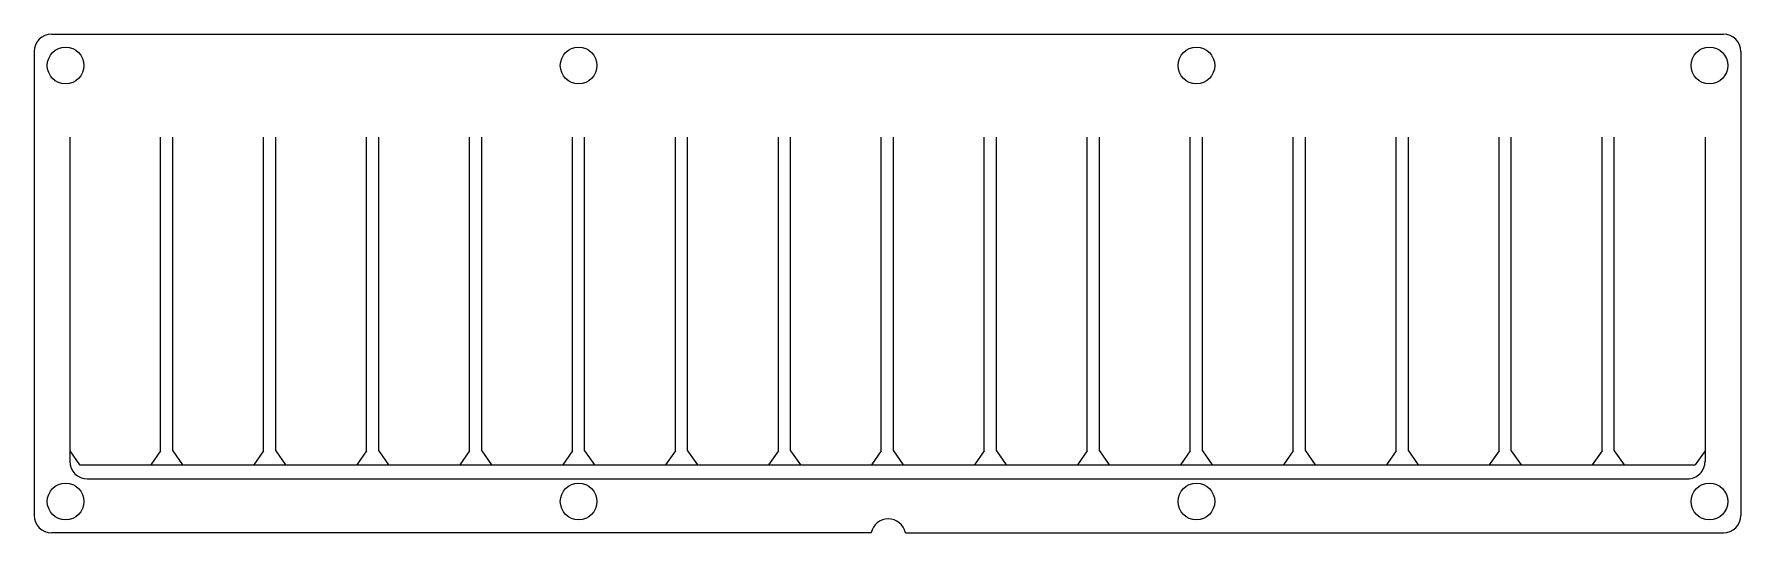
# Model space of a CAD drawing. Header units: millimetres. Extents: x 133 to 622, y 99 to 242.
import ezdxf

# ---------------------------------------------------------------- set-up
doc = ezdxf.new("R2010")
doc.units = ezdxf.units.MM

msp = doc.modelspace()

# ---------------------------------------------------------------- linework, layer by layer
for p, q in [((137.81, 241.67), (616.81, 241.67)), ((132.81, 236.67), (132.81, 103.67)), ((621.81, 236.67), (621.81, 103.67)), ((148.04, 114.17), (606.54, 114.17)), ((372.63, 98.67), (137.81, 98.67)), ((382.43, 98.67), (616.81, 98.67))]:
    msp.add_line(p, q)
at = {"color": 18, "true_color": 0x000000}
for p, q in [((143.04, 212.17), (143.04, 122.17)), ((169.04, 122.17), (169.04, 212.17)), ((172.54, 122.17), (172.54, 212.17)), ((198.54, 122.17), (198.54, 212.17)), ((202.04, 122.17), (202.04, 212.17)), ((228.04, 122.17), (228.04, 212.17)), ((231.54, 122.17), (231.54, 212.17)), ((257.54, 122.17), (257.54, 212.17)), ((261.04, 122.17), (261.04, 212.17)), ((287.04, 122.17), (287.04, 212.17)), ((290.54, 122.17), (290.54, 212.17)), ((316.54, 122.17), (316.54, 212.17)), ((320.04, 122.17), (320.04, 212.17)), ((346.04, 122.17), (346.04, 212.17)), ((349.54, 122.17), (349.54, 212.17)), ((375.54, 122.17), (375.54, 212.17)), ((379.04, 122.17), (379.04, 212.17)), ((405.04, 122.17), (405.04, 212.17)), ((408.54, 122.17), (408.54, 212.17)), ((434.54, 122.17), (434.54, 212.17)), ((438.04, 122.17), (438.04, 212.17)), ((464.04, 122.17), (464.04, 212.17)), ((467.54, 122.17), (467.54, 212.17)), ((493.54, 122.17), (493.54, 212.17)), ((497.04, 122.17), (497.04, 212.17)), ((523.04, 122.17), (523.04, 212.17)), ((526.54, 122.17), (526.54, 212.17)), ((552.54, 122.17), (552.54, 212.17)), ((556.04, 122.17), (556.04, 212.17)), ((582.04, 122.17), (582.04, 212.17)), ((585.54, 122.17), (585.54, 212.17)), ((611.54, 212.17), (611.54, 122.17)), ((143.04, 122.17), (145.84, 118.17)), ((143.04, 122.17), (143.04, 119.17)), ((145.84, 118.17), (608.74, 118.17)), ((169.04, 122.17), (166.24, 118.17)), ((172.54, 122.17), (175.34, 118.17)), ((198.54, 122.17), (195.74, 118.17)), ((202.04, 122.17), (204.84, 118.17)), ((228.04, 122.17), (225.24, 118.17)), ((231.54, 122.17), (234.34, 118.17)), ((257.54, 122.17), (254.74, 118.17)), ((261.04, 122.17), (263.84, 118.17)), ((287.04, 122.17), (284.24, 118.17)), ((290.54, 122.17), (293.34, 118.17)), ((316.54, 122.17), (313.74, 118.17)), ((320.04, 122.17), (322.84, 118.17)), ((346.04, 122.17), (343.24, 118.17)), ((349.54, 122.17), (352.34, 118.17)), ((375.54, 122.17), (372.74, 118.17)), ((379.04, 122.17), (381.84, 118.17)), ((405.04, 122.17), (402.24, 118.17)), ((408.54, 122.17), (411.34, 118.17)), ((434.54, 122.17), (431.74, 118.17)), ((438.04, 122.17), (440.84, 118.17)), ((464.04, 122.17), (461.24, 118.17)), ((467.54, 122.17), (470.34, 118.17)), ((493.54, 122.17), (490.74, 118.17)), ((497.04, 122.17), (499.84, 118.17)), ((523.04, 122.17), (520.24, 118.17)), ((526.54, 122.17), (529.34, 118.17)), ((552.54, 122.17), (549.74, 118.17)), ((556.04, 122.17), (558.84, 118.17)), ((582.04, 122.17), (579.24, 118.17)), ((585.54, 122.17), (588.34, 118.17)), ((611.54, 122.17), (608.74, 118.17)), ((611.54, 122.17), (611.54, 119.17))]:
    msp.add_line(p, q, dxfattribs=at)
msp.add_lwpolyline([(382.43, 98.67, 0.816497), (372.63, 98.67)], format="xyb")
at = {"color": 7, "linetype": 'Continuous', "lineweight": 25}
for centre in [(141.81, 232.67), (288.81, 232.67), (465.81, 232.67), (612.81, 232.67), (141.81, 107.67), (288.81, 107.67), (465.81, 107.67), (612.81, 107.67)]:
    msp.add_circle(centre, 5.25, dxfattribs=at)
for centre, start, end in [((137.81, 236.67), 90, 180), ((616.81, 236.67), 0, 90), ((148.04, 119.17), 180.0015, 270), ((606.54, 119.17), 270, 0.0036), ((137.81, 103.67), 180, 270), ((616.81, 103.67), 270, 0)]:
    msp.add_arc(centre, 5, start, end)

doc.saveas('drawing.dxf')
